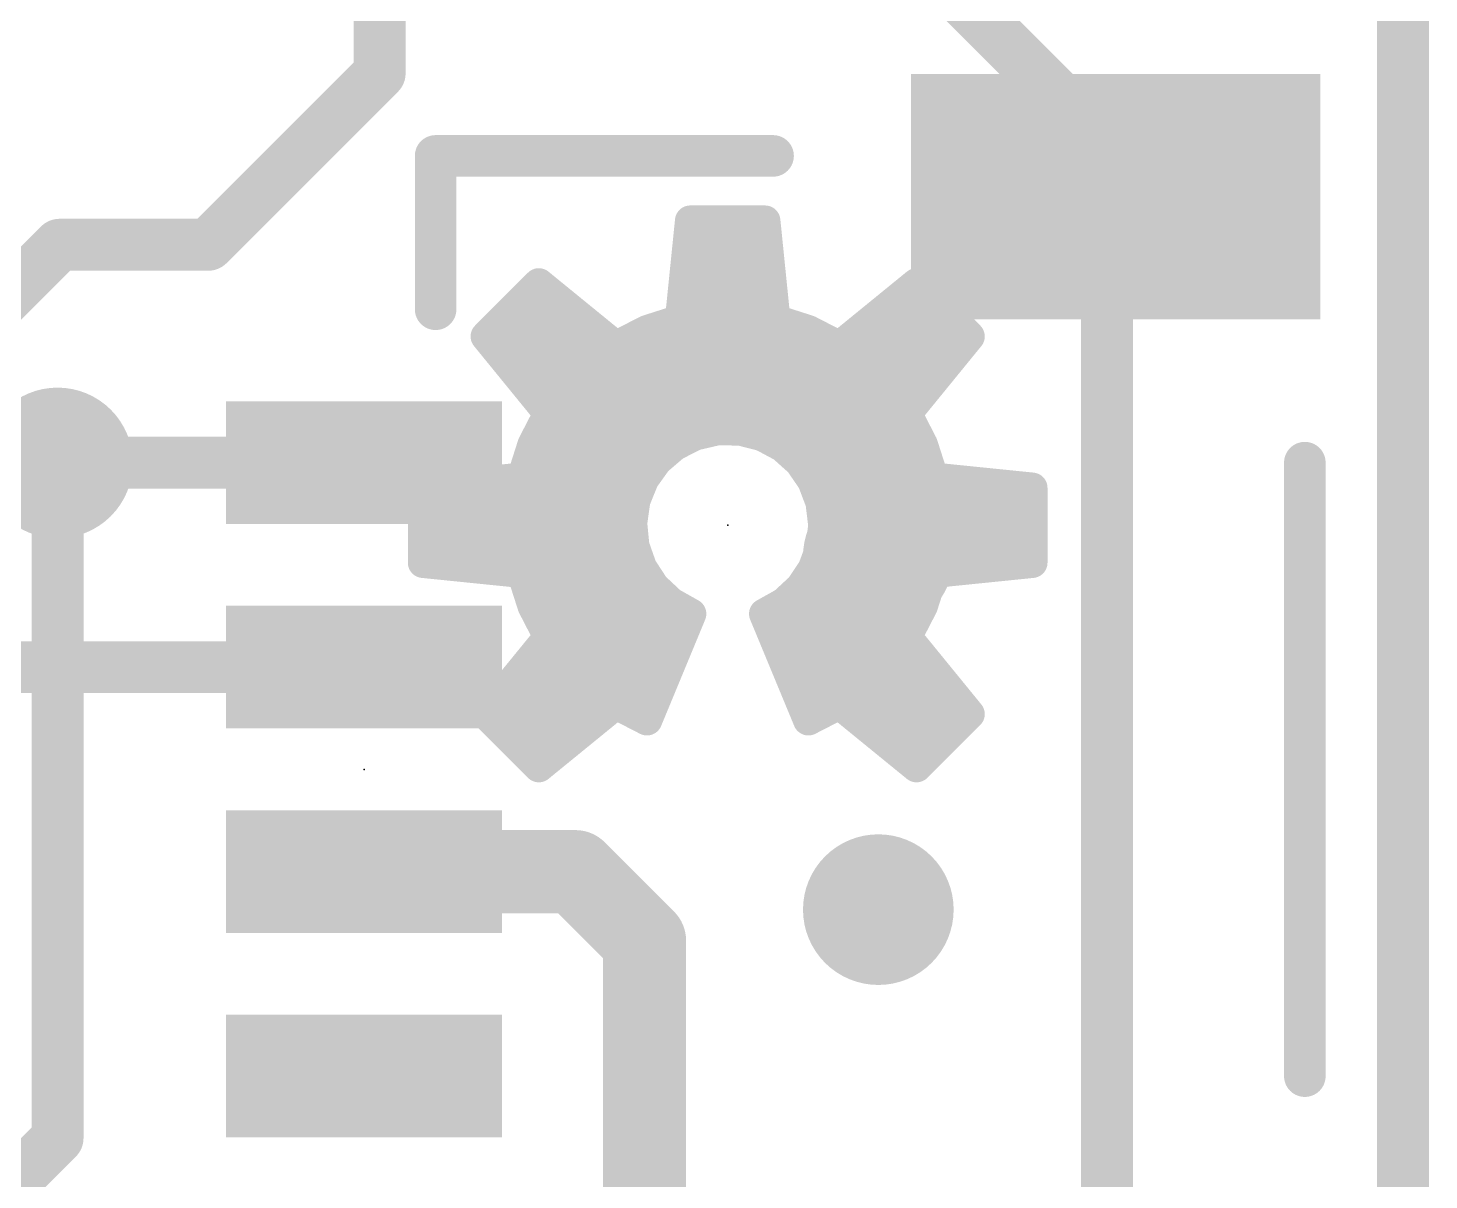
# Model space of a CAD drawing. Extents: x -23 to 84, y -20 to 26.
# Drawn here: x 18.68 to 25.53, y 10.69 to 16.33 of the extents above; entities that cross this region are included whole.
import ezdxf

# ---------------------------------------------------------------- set-up
doc = ezdxf.new("R2010")
doc.units = 0
for name, color, linetype in [('1', 12, 'CONTINUOUS'), ('16', 132, 'CONTINUOUS'), ('18', 110, 'CONTINUOUS'), ('20', 53, 'CONTINUOUS'), ('21', 41, 'CONTINUOUS'), ('22', 40, 'CONTINUOUS'), ('23', 53, 'CONTINUOUS'), ('24', 53, 'CONTINUOUS')]:
    doc.layers.add(name, color=color, linetype=linetype)

# ---------------------------------------------------------------- blocks, each defined once
blk = doc.blocks.new('RECT')
blk.add_solid([(-0.5, -0.5), (0.5, -0.5), (-0.5, 0.5), (0.5, 0.5)])
blk = doc.blocks.new('ROUNDV')
at = {"const_width": 0.5}
blk.add_lwpolyline([(0, -0.25, 1), (0, 0.25, 1), (0, -0.25)], format="xyb", dxfattribs=at)

msp = doc.modelspace()

# ---------------------------------------------------------------- linework, layer by layer
at = {"layer": '1'}
for points, const_width in [([(25.4, 0), (25.4, 25.4)], 0.254), ([(20.3962, 16.1036), (20.3962, 19.0246)], 0.254), ([(20.3962, 16.1036), (19.558, 15.2654)], 0.254), ([(16.8162, 13.2508), (18.8308, 15.2654)], 0.254), ([(18.8308, 15.2654), (19.558, 15.2654)], 0.254), ([(18.8228, 14.2), (18.8214, 14.1986)], 0.254), ([(20.32, 14.2), (18.8228, 14.2)], 0.254), ([(18.5848, 13.2), (18.0848, 12.7)], 0.254), ([(20.32, 13.2), (18.5848, 13.2)], 0.254), ([(20.32, 12.2), (21.3534, 12.2)], 0.4064), ([(21.3534, 12.2), (21.6916, 11.8618)], 0.4064), ([(21.6916, 11.8618), (21.6916, 10.3886)], 0.4064)]:
    msp.add_lwpolyline(points, dxfattribs=dict(at, const_width=const_width))
for points, const_width in [([(20.3327, 16.1036, 1), (20.4597, 16.1036)], 0.127), ([(20.4411, 16.0587, 1), (20.3513, 16.1485)], 0.127), ([(18.8308, 15.3289, 1), (18.8308, 15.2019)], 0.127), ([(18.8757, 15.2205, 1), (18.7859, 15.3103)], 0.127), ([(19.5131, 15.3103, 1), (19.6029, 15.2205)], 0.127), ([(19.558, 15.2019, 1), (19.558, 15.3289)], 0.127), ([(18.8228, 14.2635, 1), (18.8228, 14.1365)], 0.127), ([(18.8677, 14.1551, 1), (18.7779, 14.2449)], 0.127), ([(20.32, 14.1365, 1), (20.32, 14.2635)], 0.127), ([(18.7765, 14.2435, 1), (18.8663, 14.1537)], 0.127), ([(18.6297, 13.1551, 1), (18.5399, 13.2449)], 0.127), ([(20.32, 13.1365, 1), (20.32, 13.2635)], 0.127), ([(20.32, 12.3016, 1), (20.32, 12.0984)], 0.2032), ([(21.4252, 12.2718, 1), (21.2816, 12.1282)], 0.2032), ([(21.3534, 12.0984, 1), (21.3534, 12.3016)], 0.2032), ([(21.7932, 11.8618, 1), (21.59, 11.8618)], 0.2032), ([(21.6198, 11.79, 1), (21.7634, 11.9336)], 0.2032)]:
    msp.add_lwpolyline(points, format="xyb", dxfattribs=dict(at, const_width=const_width))
at = {"layer": '16', "const_width": 0.254}
for points in [[(25.4, 0), (25.4, 25.4)], [(21.59, 18.1164), (23.9522, 15.7542)], [(23.9522, 15.7542), (23.9522, 10.2108)], [(18.8214, 14.1986), (18.8214, 10.8966)], [(18.8214, 10.8966), (17.5768, 9.652)]]:
    msp.add_lwpolyline(points, dxfattribs=at)
at = {"layer": '16', "const_width": 0.127}
for points in [[(24.0157, 15.7542, 1), (23.8887, 15.7542)], [(23.9073, 15.7093, 1), (23.9971, 15.7991)], [(18.8849, 14.1986, 1), (18.7579, 14.1986)], [(18.7579, 10.8966, 1), (18.8849, 10.8966)], [(18.8663, 10.8517, 1), (18.7765, 10.9415)]]:
    msp.add_lwpolyline(points, format="xyb", dxfattribs=at)
at = {"layer": '20', "const_width": 0.2032}
msp.add_lwpolyline([(25.4, 25.4), (25.4, 0)], dxfattribs=at)
at = {"layer": '21', "const_width": 0.2032}
for points in [[(20.67, 14.95), (20.67, 15.7)], [(20.67, 15.7), (22.32, 15.7)], [(24.92, 11.2), (24.92, 14.2)]]:
    msp.add_lwpolyline(points, dxfattribs=at)
at = {"layer": '21', "const_width": 0.1016}
for points in [[(20.7208, 15.7, 1), (20.6192, 15.7)], [(20.67, 15.7508, 1), (20.67, 15.6492)], [(22.32, 15.6492, 1), (22.32, 15.7508)], [(20.6192, 14.95, 1), (20.7208, 14.95)], [(24.9708, 14.2, 1), (24.8692, 14.2)], [(24.8692, 11.2, 1), (24.9708, 11.2)]]:
    msp.add_lwpolyline(points, format="xyb", dxfattribs=at)
at = {"layer": '22', "const_width": 0.15}
for points in [[(21.866, 14.8987), (21.9152, 15.3826)], [(21.9152, 15.3826), (22.2808, 15.3826)], [(22.2808, 15.3826), (22.33, 14.8987)], [(21.9068, 15.3), (22.2892, 15.3)], [(21.8916, 15.15), (22.3044, 15.15)], [(20.916, 14.8173), (21.1745, 15.0758)], [(21.1745, 15.0758), (21.5515, 14.7684)], [(22.6445, 14.7684), (23.0215, 15.0758)], [(23.0215, 15.0758), (23.28, 14.8173)], [(21.0987, 15), (21.2675, 15)], [(21.8763, 15), (22.3197, 15)], [(22.9285, 15), (23.0973, 15)], [(21.7033, 14.8466), (21.866, 14.8987)], [(22.33, 14.8987), (22.4927, 14.8466)], [(21.2234, 14.4403), (20.916, 14.8173)], [(20.9487, 14.85), (21.4514, 14.85)], [(21.5515, 14.7684), (21.7033, 14.8466)], [(21.7139, 14.85), (22.4821, 14.85)], [(22.4927, 14.8466), (22.6445, 14.7684)], [(22.7446, 14.85), (23.2473, 14.85)], [(23.28, 14.8173), (22.9726, 14.4403)], [(21.0116, 14.7), (23.1844, 14.7)], [(21.134, 14.55), (23.0621, 14.55)], [(21.1452, 14.2885), (21.2234, 14.4403)], [(21.2026, 14.4), (22.9934, 14.4)], [(22.9726, 14.4403), (23.0508, 14.2885)], [(21.9378, 14.3342), (21.8377, 14.2834)], [(22.047, 14.3596), (21.9378, 14.3342)], [(22.1592, 14.3584), (22.047, 14.3596)], [(22.2679, 14.3306), (22.1592, 14.3584)], [(22.3669, 14.2777), (22.2679, 14.3306)], [(21.0931, 14.1258), (21.1452, 14.2885)], [(21.1329, 14.25), (21.7987, 14.25)], [(21.8377, 14.2834), (21.7525, 14.2104)], [(22.4504, 14.2028), (22.3669, 14.2777)], [(22.3978, 14.25), (23.0631, 14.25)], [(23.0508, 14.2885), (23.1029, 14.1258)], [(21.7525, 14.2104), (21.6872, 14.1192)], [(22.5138, 14.1102), (22.4504, 14.2028)], [(20.6092, 14.0766), (21.0931, 14.1258)], [(21.6872, 14.1192), (21.6453, 14.0151)], [(22.5533, 14.0052), (22.5138, 14.1102)], [(23.1029, 14.1258), (23.5868, 14.0766)], [(20.6092, 13.711), (20.6092, 14.0766)], [(20.8393, 14.1), (21.6795, 14.1)], [(22.5176, 14.1), (23.3567, 14.1)], [(23.5868, 14.0766), (23.5868, 13.711)], [(21.6453, 14.0151), (21.6295, 13.904)], [(22.5668, 13.8938), (22.5533, 14.0052)], [(20.6092, 13.95), (21.636, 13.95)], [(21.6295, 13.904), (21.6405, 13.7923)], [(22.56, 13.95), (23.5868, 13.95)], [(22.5539, 13.7844), (22.5668, 13.8938)], [(20.6092, 13.8), (21.6397, 13.8)], [(21.6405, 13.7923), (21.6777, 13.6865)], [(22.5157, 13.681), (22.5539, 13.7844)], [(22.5557, 13.8), (23.5868, 13.8)], [(21.0931, 13.6618), (20.6092, 13.711)], [(23.5868, 13.711), (23.1029, 13.6618)], [(21.1452, 13.4991), (21.0931, 13.6618)], [(21.0969, 13.65), (21.7014, 13.65)], [(21.6777, 13.6865), (21.739, 13.5925)], [(22.4545, 13.5893), (22.5157, 13.681)], [(22.495, 13.65), (23.0991, 13.65)], [(23.1029, 13.6618), (23.0508, 13.4991)], [(21.739, 13.5925), (21.8208, 13.5158)], [(22.3736, 13.5145), (22.4545, 13.5893)], [(21.1449, 13.5), (21.8488, 13.5)], [(21.2234, 13.3473), (21.1452, 13.4991)], [(21.8208, 13.5158), (21.9186, 13.4607)], [(22.2774, 13.4607), (22.3736, 13.5145)], [(22.3476, 13.5), (23.0511, 13.5)], [(23.0508, 13.4991), (22.9726, 13.3473)], [(21.9186, 13.4607), (21.7033, 12.941)], [(22.4927, 12.941), (22.2774, 13.4607)], [(20.916, 12.9703), (21.2234, 13.3473)], [(21.222, 13.35), (21.8727, 13.35)], [(22.3233, 13.35), (22.974, 13.35)], [(22.9726, 13.3473), (23.28, 12.9703)], [(21.1033, 13.2), (21.8106, 13.2)], [(22.3854, 13.2), (23.0927, 13.2)], [(20.981, 13.05), (21.7485, 13.05)], [(21.5515, 13.0192), (21.1745, 12.7118)], [(21.7033, 12.941), (21.5515, 13.0192)], [(22.4475, 13.05), (23.215, 13.05)], [(22.6445, 13.0192), (22.4927, 12.941)], [(23.0215, 12.7118), (22.6445, 13.0192)], [(21.1745, 12.7118), (20.916, 12.9703)], [(23.28, 12.9703), (23.0215, 12.7118)], [(20.9863, 12.9), (21.4053, 12.9)], [(22.7907, 12.9), (23.2097, 12.9)], [(21.1363, 12.75), (21.2214, 12.75)], [(22.9747, 12.75), (23.0597, 12.75)]]:
    msp.add_lwpolyline(points, dxfattribs=at)
at = {"layer": '22', "const_width": 0.075}
for points in [[(21.9152, 15.4201, 1), (21.9152, 15.3451)], [(21.9525, 15.3788, 1), (21.8779, 15.3864)], [(22.3181, 15.3864, 1), (22.2435, 15.3788)], [(22.2808, 15.3451, 1), (22.2808, 15.4201)], [(21.9068, 15.3375, 1), (21.9068, 15.2625)], [(22.2892, 15.2625, 1), (22.2892, 15.3375)], [(21.8916, 15.1875, 1), (21.8916, 15.1125)], [(22.3044, 15.1125, 1), (22.3044, 15.1875)], [(21.1982, 15.1049, 1), (21.1508, 15.0467)], [(21.201, 15.0493, 1), (21.148, 15.1023)], [(23.048, 15.1023, 1), (22.995, 15.0493)], [(23.0452, 15.0467, 1), (22.9978, 15.1049)], [(21.0987, 15.0375, 1), (21.0987, 14.9625)], [(21.2675, 14.9625, 1), (21.2675, 15.0375)], [(21.8763, 15.0375, 1), (21.8763, 14.9625)], [(22.3197, 14.9625, 1), (22.3197, 15.0375)], [(22.9285, 15.0375, 1), (22.9285, 14.9625)], [(23.0973, 14.9625, 1), (23.0973, 15.0375)], [(21.8287, 14.9025, 1), (21.9033, 14.8949)], [(21.8774, 14.863, 1), (21.8546, 14.9344)], [(22.3414, 14.9344, 1), (22.3186, 14.863)], [(22.2927, 14.8949, 1), (22.3673, 14.9025)], [(20.9451, 14.841, 1), (20.8869, 14.7936)], [(20.8895, 14.8438, 1), (20.9425, 14.7908)], [(20.9487, 14.8875, 1), (20.9487, 14.8125)], [(21.4514, 14.8125, 1), (21.4514, 14.8875)], [(21.6919, 14.8823, 1), (21.7148, 14.8109)], [(21.7139, 14.8875, 1), (21.7139, 14.8125)], [(21.7205, 14.8133, 1), (21.6862, 14.88)], [(22.5098, 14.88, 1), (22.4755, 14.8133)], [(22.4812, 14.8109, 1), (22.5041, 14.8823)], [(22.4821, 14.8125, 1), (22.4821, 14.8875)], [(22.7446, 14.8875, 1), (22.7446, 14.8125)], [(23.2473, 14.8125, 1), (23.2473, 14.8875)], [(23.3091, 14.7936, 1), (23.2509, 14.841)], [(23.2535, 14.7908, 1), (23.3065, 14.8438)], [(21.5343, 14.8017, 1), (21.5687, 14.7351)], [(21.5278, 14.7393, 1), (21.5752, 14.7975)], [(22.6208, 14.7975, 1), (22.6682, 14.7393)], [(22.6273, 14.7351, 1), (22.6617, 14.8017)], [(21.0116, 14.7375, 1), (21.0116, 14.6625)], [(23.1844, 14.6625, 1), (23.1844, 14.7375)], [(21.134, 14.5875, 1), (21.134, 14.5125)], [(23.0621, 14.5125, 1), (23.0621, 14.5875)], [(21.2026, 14.4375, 1), (21.2026, 14.3625)], [(21.2567, 14.4231, 1), (21.1901, 14.4575)], [(21.1943, 14.4166, 1), (21.2525, 14.464)], [(23.0059, 14.4575, 1), (22.9393, 14.4231)], [(22.9435, 14.464, 1), (23.0017, 14.4166)], [(22.9934, 14.3625, 1), (22.9934, 14.4375)], [(21.9292, 14.3707, 1), (21.9463, 14.2976)], [(21.9547, 14.3007, 1), (21.9208, 14.3676)], [(22.0474, 14.3971, 1), (22.0466, 14.3221)], [(22.0555, 14.3231, 1), (22.0385, 14.3962)], [(22.1685, 14.3947, 1), (22.1499, 14.3221)], [(22.1588, 14.3209, 1), (22.1596, 14.3959)], [(22.2856, 14.3636, 1), (22.2502, 14.2975)], [(22.2586, 14.2942, 1), (22.2772, 14.3669)], [(21.1329, 14.2875, 1), (21.1329, 14.2125)], [(21.1118, 14.3056, 1), (21.1785, 14.2713)], [(21.1809, 14.277, 1), (21.1095, 14.2999)], [(21.7987, 14.2125, 1), (21.7987, 14.2875)], [(21.8207, 14.3169, 1), (21.8546, 14.25)], [(21.8621, 14.255, 1), (21.8133, 14.3119)], [(22.3919, 14.3056, 1), (22.3419, 14.2498)], [(22.3492, 14.2446, 1), (22.3846, 14.3108)], [(22.3978, 14.2875, 1), (22.3978, 14.2125)], [(23.0865, 14.2999, 1), (23.0151, 14.277)], [(23.0175, 14.2713, 1), (23.0842, 14.3056)], [(23.0631, 14.2125, 1), (23.0631, 14.2875)], [(21.7281, 14.2388, 1), (21.7769, 14.1819)], [(21.783, 14.1885, 1), (21.722, 14.2322)], [(22.4814, 14.224, 1), (22.4195, 14.1816)], [(22.4254, 14.1749, 1), (22.4755, 14.2307)], [(21.0969, 14.0885, 1), (21.0893, 14.1631)], [(21.7219, 14.1052, 1), (21.6524, 14.1332)], [(22.5489, 14.1234, 1), (22.4787, 14.097)], [(23.1067, 14.1631, 1), (23.0991, 14.0885)], [(20.6467, 14.0766, 1), (20.5717, 14.0766)], [(20.6054, 14.1139, 1), (20.613, 14.0393)], [(20.8393, 14.1375, 1), (20.8393, 14.0625)], [(21.0574, 14.1372, 1), (21.1288, 14.1144)], [(21.6567, 14.141, 1), (21.7176, 14.0973)], [(21.6795, 14.0625, 1), (21.6795, 14.1375)], [(22.5176, 14.1375, 1), (22.5176, 14.0625)], [(22.4829, 14.089, 1), (22.5448, 14.1314)], [(23.0672, 14.1144, 1), (23.1386, 14.1372)], [(23.3567, 14.0625, 1), (23.3567, 14.1375)], [(23.6243, 14.0766, 1), (23.5493, 14.0766)], [(23.583, 14.0393, 1), (23.5906, 14.1139)], [(21.6105, 14.029, 1), (21.6801, 14.0011)], [(21.6825, 14.0098, 1), (21.6082, 14.0204)], [(22.5906, 14.0097, 1), (22.5161, 14.0007)], [(22.5183, 13.992, 1), (22.5884, 14.0184)], [(20.6092, 13.9875, 1), (20.6092, 13.9125)], [(21.6668, 13.9076, 1), (21.5921, 13.9003)], [(21.636, 13.9125, 1), (21.636, 13.9875)], [(22.56, 13.9875, 1), (22.56, 13.9125)], [(23.5868, 13.9125, 1), (23.5868, 13.9875)], [(21.5923, 13.9093, 1), (21.6666, 13.8987)], [(22.604, 13.8894, 1), (22.5296, 13.8982)], [(22.5296, 13.8893, 1), (22.604, 13.8983)], [(20.6092, 13.8375, 1), (20.6092, 13.7625)], [(21.6758, 13.8048, 1), (21.6051, 13.7799)], [(21.6397, 13.7625, 1), (21.6397, 13.8375)], [(22.5557, 13.8375, 1), (22.5557, 13.7625)], [(22.589, 13.7714, 1), (22.5187, 13.7973)], [(23.5868, 13.7625, 1), (23.5868, 13.8375)], [(20.613, 13.7483, 1), (20.6054, 13.6737)], [(21.6031, 13.7886, 1), (21.6778, 13.796)], [(22.5166, 13.7888, 1), (22.5911, 13.78)], [(23.5906, 13.6737, 1), (23.583, 13.7483)], [(20.5717, 13.711, 1), (20.6467, 13.711)], [(21.1288, 13.6732, 1), (21.0574, 13.6504)], [(21.0969, 13.6875, 1), (21.0969, 13.6125)], [(21.0893, 13.6245, 1), (21.0969, 13.6991)], [(21.7091, 13.7069, 1), (21.6462, 13.666)], [(21.6423, 13.674, 1), (21.713, 13.6989)], [(21.7014, 13.6125, 1), (21.7014, 13.6875)], [(22.495, 13.6875, 1), (22.495, 13.6125)], [(22.4805, 13.6939, 1), (22.5509, 13.668)], [(22.5469, 13.6601, 1), (22.4845, 13.7018)], [(23.0991, 13.6991, 1), (23.1067, 13.6245)], [(23.1386, 13.6504, 1), (23.0672, 13.6732)], [(23.0991, 13.6125, 1), (23.0991, 13.6875)], [(23.5493, 13.711, 1), (23.6243, 13.711)], [(21.7646, 13.6198, 1), (21.7133, 13.5651)], [(21.7075, 13.572, 1), (21.7704, 13.613)], [(22.4233, 13.6102, 1), (22.4857, 13.5685)], [(22.4799, 13.5618, 1), (22.429, 13.6169)], [(21.1449, 13.5375, 1), (21.1449, 13.4625)], [(21.1785, 13.5163, 1), (21.1118, 13.482)], [(21.8392, 13.5484, 1), (21.8024, 13.4831)], [(21.7952, 13.4884, 1), (21.8465, 13.5431)], [(21.8488, 13.4625, 1), (21.8488, 13.5375)], [(22.3476, 13.5375, 1), (22.3476, 13.4625)], [(22.3481, 13.5421, 1), (22.399, 13.487)], [(22.3919, 13.4818, 1), (22.3552, 13.5473)], [(23.0842, 13.482, 1), (23.0175, 13.5163)], [(23.0511, 13.4625, 1), (23.0511, 13.5375)], [(21.1095, 13.4877, 1), (21.1809, 13.5106)], [(21.9532, 13.4463, 1), (21.884, 13.4751)], [(21.9002, 13.428, 1), (21.937, 13.4934)], [(22.312, 13.4751, 1), (22.2428, 13.4463)], [(22.2591, 13.4934, 1), (22.2957, 13.428)], [(23.0151, 13.5106, 1), (23.0865, 13.4877)], [(21.222, 13.3875, 1), (21.222, 13.3125)], [(21.1901, 13.3301, 1), (21.2567, 13.3645)], [(21.2525, 13.3236, 1), (21.1943, 13.371)], [(21.8727, 13.3125, 1), (21.8727, 13.3875)], [(22.3233, 13.3875, 1), (22.3233, 13.3125)], [(23.0017, 13.371, 1), (22.9435, 13.3236)], [(22.9393, 13.3645, 1), (23.0059, 13.3301)], [(22.974, 13.3125, 1), (22.974, 13.3875)], [(21.1033, 13.2375, 1), (21.1033, 13.1625)], [(21.8106, 13.1625, 1), (21.8106, 13.2375)], [(22.3854, 13.2375, 1), (22.3854, 13.1625)], [(23.0927, 13.1625, 1), (23.0927, 13.2375)], [(20.981, 13.0875, 1), (20.981, 13.0125)], [(21.5687, 13.0525, 1), (21.5343, 12.9859)], [(21.5752, 12.9901, 1), (21.5278, 13.0483)], [(21.7485, 13.0125, 1), (21.7485, 13.0875)], [(22.4475, 13.0875, 1), (22.4475, 13.0125)], [(22.6682, 13.0483, 1), (22.6208, 12.9901)], [(22.6617, 12.9859, 1), (22.6273, 13.0525)], [(23.215, 13.0125, 1), (23.215, 13.0875)], [(20.9425, 12.9968, 1), (20.8895, 12.9438)], [(20.8869, 12.994, 1), (20.9451, 12.9466)], [(23.2509, 12.9466, 1), (23.3091, 12.994)], [(23.3065, 12.9438, 1), (23.2535, 12.9968)], [(20.9863, 12.9375, 1), (20.9863, 12.8625)], [(21.4053, 12.8625, 1), (21.4053, 12.9375)], [(21.6687, 12.9554, 1), (21.7379, 12.9266)], [(21.6861, 12.9077, 1), (21.7205, 12.9743)], [(22.4755, 12.9743, 1), (22.5099, 12.9077)], [(22.4581, 12.9266, 1), (22.5273, 12.9554)], [(22.7907, 12.9375, 1), (22.7907, 12.8625)], [(23.2097, 12.8625, 1), (23.2097, 12.9375)], [(21.1363, 12.7875, 1), (21.1363, 12.7125)], [(21.2214, 12.7125, 1), (21.2214, 12.7875)], [(22.9747, 12.7875, 1), (22.9747, 12.7125)], [(23.0597, 12.7125, 1), (23.0597, 12.7875)], [(21.1508, 12.7409, 1), (21.1982, 12.6827)], [(21.148, 12.6853, 1), (21.201, 12.7383)], [(22.995, 12.7383, 1), (23.048, 12.6853)], [(22.9978, 12.6827, 1), (23.0452, 12.7409)]]:
    msp.add_lwpolyline(points, format="xyb", dxfattribs=at)
at = {"layer": '23'}
msp.add_point((20.32, 12.7), dxfattribs=at)
at = {"layer": '24'}
msp.add_point((22.098, 13.8938), dxfattribs=at)

# ---------------------------------------------------------------- block references
at = {"layer": '1', "rotation": 90}
for p, xscale, yscale in [((23.995, 15.5), 1.2, 2), ((20.32, 14.2), 0.6, 1.35), ((20.32, 13.2), 0.6, 1.35), ((20.32, 12.2), 0.6, 1.35), ((20.32, 11.2), 0.6, 1.35)]:
    msp.add_blockref('RECT', p, dxfattribs=dict(at, xscale=xscale, yscale=yscale))
at = {"layer": '18', "xscale": 0.7366, "yscale": 0.7366}
for p in [(18.8214, 14.1986), (18.8214, 14.1986), (22.8346, 13.7414), (22.8346, 13.7414), (22.8346, 12.0142), (22.8346, 12.0142)]:
    msp.add_blockref('ROUNDV', p, dxfattribs=at)

doc.saveas('drawing.dxf')
